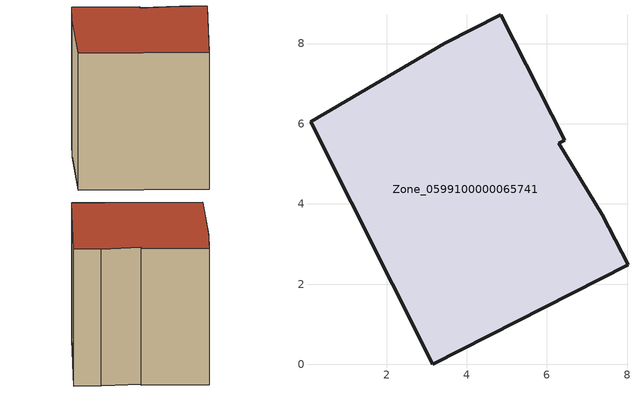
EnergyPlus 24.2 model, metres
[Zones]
Zone_0599100000065741
 floor ground (C_G): 6.44,5.59 6.29,5.51 7.38,3.73 8.02,2.48 3.15,0 0.1,6.05 3.44,8 4.85,8.72 z0
 wall outside (C_F): 6.44,5.59 4.85,8.72 3.44,8 0.1,6.05 3.15,0 8.02,2.48 7.38,3.73 6.29,5.51 6.44,5.59 z0:7.88
 roof outside (C_R): 6.29,5.51 6.44,5.59 4.85,8.72 3.44,8 0.1,6.05 3.15,0 8.02,2.48 7.38,3.73 z7.88
[BUILDING]
Pand.0599100000065741: North Axis=0; Terrain=City; Loads Convergence Tolerance Value=0.04; Temperature Convergence Tolerance Value=0.4; Solar Distribution=FullExterior; Maximum Number of Warmup Days=25; Minimum Number of Warmup Days=1
[Site:Location]
Rotterdam.The.Hague.AP_ZH_NLD Design_Conditions: Latitude=51.96; Longitude=4.45; Time Zone=1; Elevation=-4.5
[SITE:GROUNDTEMPERATURE:BUILDINGSURFACE]
18, 18, 18, 18, 18, 18, 18, 18, 18, 18, 18, 18
[MATERIAL] Thermal Absorptance=0.9; Solar Absorptance=0.7; Visible Absorptance=0.7
Name | Roughness | Thickness | Conductivity | Density | Specific Heat
G.TC.1946 | MediumSmooth | 0.15 | 1 | 540 | 1210
F.TC.1946 | Rough | 0.3 | 0.857143 | 1920 | 840
R.TC.1946 | MediumRough | 0.2 | 0.909091 | 1500 | 1000
[CONSTRUCTION]
C_G: G.TC.1946
C_F: F.TC.1946
C_R: R.TC.1946
[ZONE]
Zone_0599100000065741: Type=1; Multiplier=1; Ceiling Height=Autocalculate; Volume=Autocalculate; Floor Area=autocalculate; Part of Total Floor Area=Yes
[ZONEINFILTRATION:DESIGNFLOWRATE]
Infil_Zone_0599100000065741: Zone or ZoneList or Space or SpaceList=Zone_0599100000065741; Schedule=AlwaysOn; Design Flow Rate Calculation Method=Flow/Area; Flow Rate per Floor Area=0.003; Constant Term Coefficient=1; Temperature Term Coefficient=0; Velocity Term Coefficient=0; Velocity Squared Term Coefficient=0
[HVACTEMPLATE:ZONE:IDEALLOADSAIRSYSTEM]
Zone_0599100000065741: Maximum Heating Supply Air Temperature=50; Minimum Cooling Supply Air Temperature=13; Maximum Heating Supply Air Humidity Ratio=0.0156; Minimum Cooling Supply Air Humidity Ratio=0.0077; Heating Limit=NoLimit; Cooling Limit=NoLimit; Dehumidification Control Type=ConstantSensibleHeatRatio; Cooling Sensible Heat Ratio=0.7; Dehumidification Setpoint=60; Humidification Control Type=None; Humidification Setpoint=30; Outdoor Air Method=None; Outdoor Air Flow Rate per Person=0.00944; Outdoor Air Flow Rate per Zone Floor Area=0; Outdoor Air Flow Rate per Zone=0; Demand Controlled Ventilation Type=None; Outdoor Air Economizer Type=NoEconomizer; Heat Recovery Type=None; Sensible Heat Recovery Effectiveness=0.7; Latent Heat Recovery Effectiveness=0.65
[ZONECONTROL:THERMOSTAT]
ThermostatControl_Zone_0599100000065741: Zone or ZoneList=Zone_0599100000065741; Control Type Schedule=DualSetpointControlType; Control 1=Thermostat_Zone_0599100000065741; Temperature Difference Between Cutout And Setpoint=0
[THERMOSTATSETPOINT:DUALSETPOINT]
Thermostat_Zone_0599100000065741: Heating Setpoint Temperature Schedule=HeatingSetpoint_Zone_0599100000065741; Cooling Setpoint Temperature Schedule=CoolingSetpoint_Zone_0599100000065741
[SCHEDULE:COMPACT]
HeatingSetpoint_Zone_0599100000065741: Through: 12/31, For: AllDays, Until: 24:00, 21
CoolingSetpoint_Zone_0599100000065741: Through: 12/31, For: AllDays, Until: 24:00, 24
DualSetpointControlType: Through: 12/31, For: AllDays, Until: 24:00, 4
AlwaysOn: Through: 12/31, For: AllDays, Until: 24:00, 1
